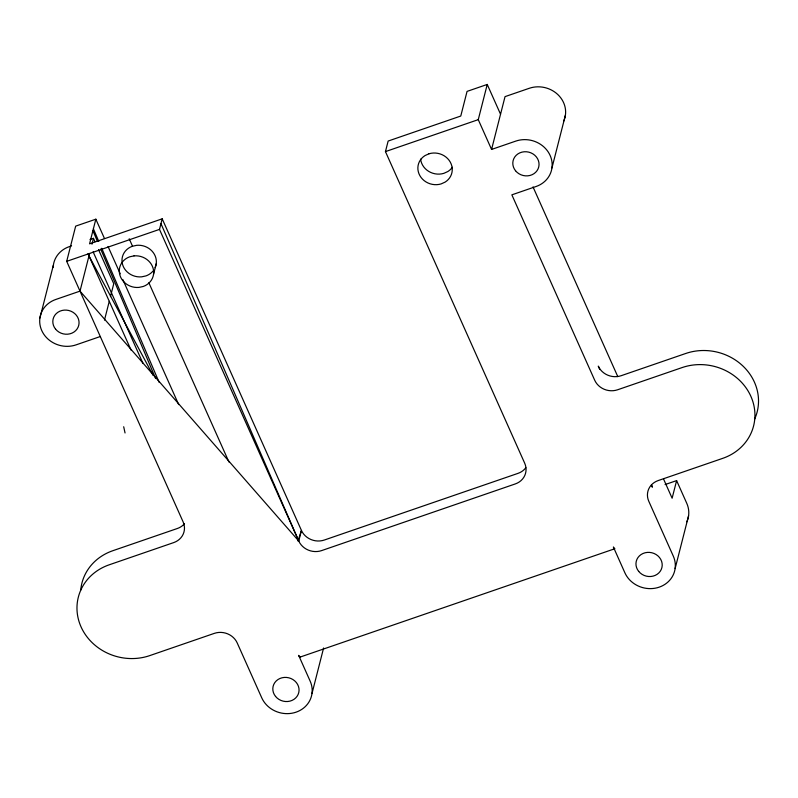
<?xml version="1.0" encoding="UTF-8"?>
<svg xmlns="http://www.w3.org/2000/svg" width="798" height="798" viewBox="0 0 798 798"><rect width="100%" height="100%" fill="white"/><g stroke="black" fill="none" stroke-linecap="round" stroke-linejoin="round"><path stroke-width="1.2" d="M39.9 318.033L53.366 265.225M300.457 656.674A4.399 1.067 71 0 1 298.651 655.358L310.153 681.133A26.384 24.03 14.3 0 1 296.078 712.165A26.384 24.03 14.3 0 1 261.734 697.811L237.215 642.949A17.586 16.02 14.3 0 0 214.313 633.373L149.755 655.607A52.778 48.06 14.3 0 1 81.047 626.879A52.778 48.06 14.3 0 1 109.186 564.814L173.745 542.58A17.586 16.02 14.3 0 0 183.121 521.892L66.693 261.345L75.67 226.133L95.84 219.191L104.488 238.532M95.84 219.191L89.566 243.839L162.194 218.832L301.445 530.451L298.751 541.014A17.596 16.02 14.3 0 0 321.654 550.59L515.328 483.917A17.586 16.02 14.3 0 0 524.705 463.229L385.454 151.6L388.147 141.047L460.775 116.039L467.059 91.391L487.239 84.448L500.546 114.234M160.967 223.649L298.751 541.014L80.009 291.13L89.576 253.574M91.97 244.188L93.466 238.323L90.004 239.51M104.478 320.098L109.266 301.325M110.463 296.627L113.755 283.719L98.533 249.674M298.751 541.014L159.5 229.395L162.194 218.832M153.555 274.223L156.248 263.659M311.978 693.602L323.599 647.996M300.158 657.063L614.879 548.715A4.399 1.067 71 0 1 613.383 547.009L624.874 572.784A26.384 24.03 14.3 0 0 659.228 587.148A26.384 24.03 14.3 0 0 673.293 556.116L648.784 501.264A17.586 16.02 14.3 0 1 658.16 480.576L722.719 458.351A52.778 48.06 14.3 0 0 750.858 396.287A52.778 48.06 14.3 0 0 682.15 367.559L617.592 389.783A17.596 16.02 14.3 0 1 594.69 380.207L511.857 194.842L536.066 186.503A26.384 24.03 14.3 0 0 550.131 155.47A26.384 24.03 14.3 0 0 515.777 141.106L491.568 149.445L478.261 119.65L487.239 84.448M491.568 149.445L505.034 96.628L529.244 88.299A26.384 24.03 14.3 0 1 557.872 94.603A26.384 24.03 14.3 0 1 563.677 121.146M551.957 167.939L565.423 115.121M665.083 484.576L676.614 480.605L672.125 498.211L663.497 478.89M675.118 568.585L688.584 515.767M297.973 541.044L301.445 530.451A17.586 16.02 14.3 0 0 324.337 540.027L518.022 473.354A17.586 16.02 14.3 0 0 525.842 467.718M71.561 245.864L69.256 246.652A26.384 24.03 14.3 0 0 53.167 267.31M66.693 261.345L159.5 229.395M385.454 151.6L478.261 119.65M80.009 291.13L55.79 299.469A26.384 24.03 14.3 0 0 41.725 330.502A26.384 24.03 14.3 0 0 76.079 344.866L100.289 336.527M88.977 255.929L153.226 375.529M676.614 480.605L686.759 503.299A26.384 24.03 14.3 0 1 686.839 521.792M533.014 186.902L617.802 376.636M599.727 369.364L598.281 366.122A17.596 16.02 14.3 0 0 621.183 375.698L685.741 353.474A52.768 48.06 14.3 0 1 742.998 366.092A52.768 48.06 14.3 0 1 754.609 419.179M651.407 485.014L652.375 487.179A17.596 16.02 14.3 0 1 651.627 485.154M129.206 238.782L132.528 246.223M148.847 282.741L228.956 462.022M108.039 246.492L120.239 273.794M122.782 279.48L178.692 404.596M93.466 238.323L94.992 241.724M93.117 251.799L142.952 363.319M87.989 253.714L131.111 350.202M93.386 228.817L98.792 241.425M101.735 248.308L159.171 382.402M92.907 230.702L97.286 241.016M100.688 249.036L155.63 378.531M125.047 432.965L123.69 426.75M80.728 590.121A52.768 48.06 14.3 0 1 112.777 550.73L177.336 528.505A17.586 16.02 14.3 0 0 184.498 523.697M452.366 167.241A17.287 15.741 14.3 0 1 447.778 171.56L443.828 173.346A17.287 15.741 14.3 0 1 420.636 159.141M152.937 271.13A17.287 15.741 14.3 0 1 145.944 275.909L141.625 276.846A17.287 15.741 14.3 0 1 122.613 264.687A17.287 15.741 14.3 0 1 132.388 246.253L136.717 245.315A17.287 15.741 14.3 0 1 155.141 267.619M428.995 153.785L425.035 155.57A17.287 15.741 14.3 0 0 419.898 175.69A17.287 15.741 14.3 0 0 441.134 183.909L445.084 182.124A17.287 15.741 14.3 0 0 450.222 162.004A17.287 15.741 14.3 0 0 428.995 153.785M134.024 255.879L129.695 256.816A17.287 15.741 14.3 0 0 119.919 275.24A17.287 15.741 14.3 0 0 138.932 287.41L143.251 286.472A17.287 15.741 14.3 0 0 153.036 268.038A17.287 15.741 14.3 0 0 134.024 255.879M55.561 329.125A13.197 12.01 14.3 0 0 78.084 327.24A13.197 12.01 14.3 0 0 64.169 310.123A13.197 12.01 14.3 0 0 55.561 329.125M275.559 696.435A13.197 12.01 14.3 0 0 298.083 694.549A13.197 12.01 14.3 0 0 284.178 677.432A13.197 12.01 14.3 0 0 275.559 696.435M515.548 170.772A13.197 12.01 14.3 0 0 538.071 168.887A13.197 12.01 14.3 0 0 524.156 151.77A13.197 12.01 14.3 0 0 515.548 170.772M638.709 571.418A13.197 12.01 14.3 0 0 661.233 569.533A13.197 12.01 14.3 0 0 647.318 552.406A13.197 12.01 14.3 0 0 638.709 571.418"/></g></svg>
